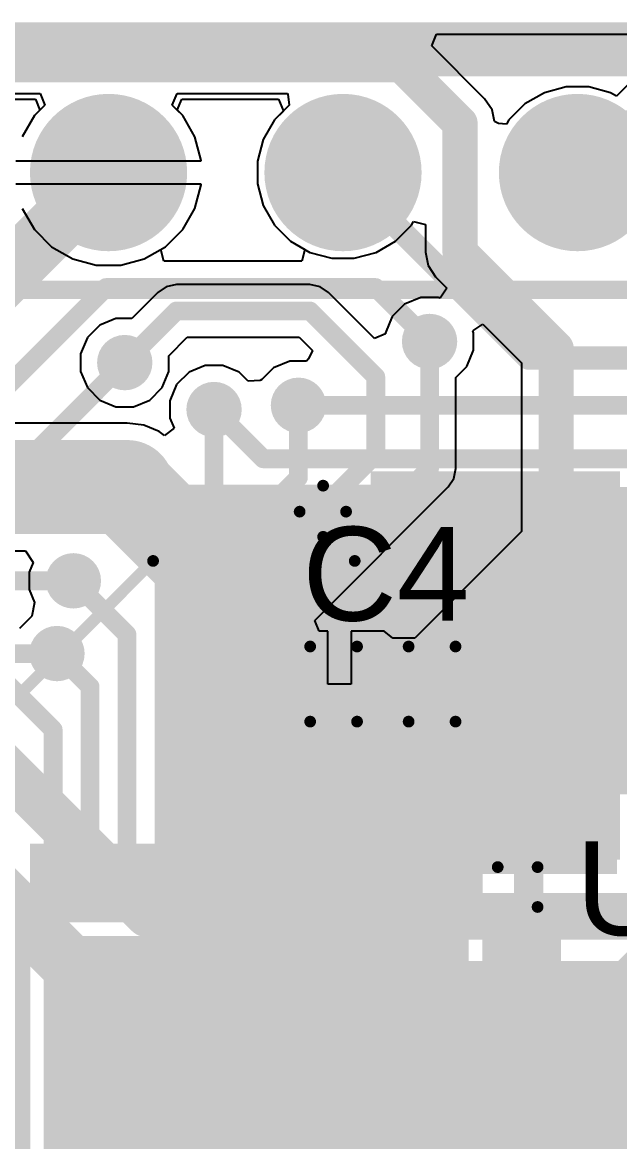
# Model space of a CAD drawing. Header units: millimetres. Extents: x -0.91 to 0.79, y -0.9 to 0.79.
# Drawn here: x -0.3237 to -0.0689, y 0.314 to 0.791 of the extents above; entities that cross this region are included whole.
import ezdxf

# ---------------------------------------------------------------- set-up
doc = ezdxf.new("R2010")
doc.units = ezdxf.units.MM
doc.header["$MEASUREMENT"] = 0
for name, color, linetype in [('BottomLayer', 5, 'Continuous'), ('BottomOverlay', 54, 'Continuous'), ('BottomPaste', 16, 'Continuous'), ('BottomSolder', 6, 'Continuous'), ('Mechanical2', 216, 'Continuous'), ('MultiLayer', 9, 'Continuous'), ('PadHoleLayer', 156, 'Continuous'), ('TopLayer', 1, 'Continuous'), ('TopOverlay', 2, 'Continuous'), ('TopPaste', 8, 'Continuous'), ('TopSolder', 216, 'Continuous'), ('ViaHoleLayer', 16, 'Continuous')]:
    doc.layers.add(name, color=color, linetype=linetype)
doc.styles.add('Arial', font='', dxfattribs={"height": 0.2})
doc.styles.get('Arial').set_extended_font_data('Arial')

# ---------------------------------------------------------------- blocks, each defined once
blk = doc.blocks.new('48_QFN__6_6___8')
at = {"layer": 'TopLayer'}
for points in [[(-0.09252, 0.10039), (-0.09252, 0.12598), (-0.08071, 0.12598), (-0.08071, 0.10039)], [(-0.07677, 0.10039), (-0.07677, 0.12598), (-0.06496, 0.12598), (-0.06496, 0.10039)], [(-0.06102, 0.10039), (-0.06102, 0.12598), (-0.04921, 0.12598), (-0.04921, 0.10039)], [(-0.04528, 0.10039), (-0.04528, 0.12598), (-0.03346, 0.12598), (-0.03346, 0.10039)], [(-0.02953, 0.10039), (-0.02953, 0.12598), (-0.01772, 0.12598), (-0.01772, 0.10039)], [(-0.01378, 0.10039), (-0.01378, 0.12598), (-0.00197, 0.12598), (-0.00197, 0.10039)], [(-0.12598, 0.09252), (-0.10039, 0.09252), (-0.10039, 0.08071), (-0.12598, 0.08071)], [(0.08661, -0.08661), (-0.08661, -0.08661), (-0.08661, 0.08661), (0.08661, 0.08661)], [(-0.12598, 0.07677), (-0.10039, 0.07677), (-0.10039, 0.06496), (-0.12598, 0.06496)], [(-0.12598, 0.06102), (-0.10039, 0.06102), (-0.10039, 0.04921), (-0.12598, 0.04921)], [(-0.12598, 0.04528), (-0.10039, 0.04528), (-0.10039, 0.03346), (-0.12598, 0.03346)], [(-0.12598, 0.02953), (-0.10039, 0.02953), (-0.10039, 0.01772), (-0.12598, 0.01772)], [(-0.12598, 0.01378), (-0.10039, 0.01378), (-0.10039, 0.00197), (-0.12598, 0.00197)], [(-0.12598, -0.00197), (-0.10039, -0.00197), (-0.10039, -0.01378), (-0.12598, -0.01378)], [(-0.12598, -0.01772), (-0.10039, -0.01772), (-0.10039, -0.02953), (-0.12598, -0.02953)], [(-0.12598, -0.03346), (-0.10039, -0.03346), (-0.10039, -0.04528), (-0.12598, -0.04528)], [(-0.12598, -0.04921), (-0.10039, -0.04921), (-0.10039, -0.06102), (-0.12598, -0.06102)], [(-0.12598, -0.06496), (-0.10039, -0.06496), (-0.10039, -0.07677), (-0.12598, -0.07677)], [(-0.12598, -0.08071), (-0.10039, -0.08071), (-0.10039, -0.09252), (-0.12598, -0.09252)]]:
    blk.add_hatch(color=1, dxfattribs=at).paths.add_polyline_path(points)
at = {"layer": 'TopPaste'}
for points in [[(-0.09252, 0.10039), (-0.09252, 0.12598), (-0.08071, 0.12598), (-0.08071, 0.10039)], [(-0.07677, 0.10039), (-0.07677, 0.12598), (-0.06496, 0.12598), (-0.06496, 0.10039)], [(-0.06102, 0.10039), (-0.06102, 0.12598), (-0.04921, 0.12598), (-0.04921, 0.10039)], [(-0.04528, 0.10039), (-0.04528, 0.12598), (-0.03346, 0.12598), (-0.03346, 0.10039)], [(-0.02953, 0.10039), (-0.02953, 0.12598), (-0.01772, 0.12598), (-0.01772, 0.10039)], [(-0.01378, 0.10039), (-0.01378, 0.12598), (-0.00197, 0.12598), (-0.00197, 0.10039)], [(-0.12598, 0.09252), (-0.10039, 0.09252), (-0.10039, 0.08071), (-0.12598, 0.08071)], [(0.08661, -0.08661), (-0.08661, -0.08661), (-0.08661, 0.08661), (0.08661, 0.08661)], [(-0.12598, 0.07677), (-0.10039, 0.07677), (-0.10039, 0.06496), (-0.12598, 0.06496)], [(-0.12598, 0.06102), (-0.10039, 0.06102), (-0.10039, 0.04921), (-0.12598, 0.04921)], [(-0.12598, 0.04528), (-0.10039, 0.04528), (-0.10039, 0.03346), (-0.12598, 0.03346)], [(-0.12598, 0.02953), (-0.10039, 0.02953), (-0.10039, 0.01772), (-0.12598, 0.01772)], [(-0.12598, 0.01378), (-0.10039, 0.01378), (-0.10039, 0.00197), (-0.12598, 0.00197)], [(-0.12598, -0.00197), (-0.10039, -0.00197), (-0.10039, -0.01378), (-0.12598, -0.01378)], [(-0.12598, -0.01772), (-0.10039, -0.01772), (-0.10039, -0.02953), (-0.12598, -0.02953)], [(-0.12598, -0.03346), (-0.10039, -0.03346), (-0.10039, -0.04528), (-0.12598, -0.04528)], [(-0.12598, -0.04921), (-0.10039, -0.04921), (-0.10039, -0.06102), (-0.12598, -0.06102)], [(-0.12598, -0.06496), (-0.10039, -0.06496), (-0.10039, -0.07677), (-0.12598, -0.07677)], [(-0.12598, -0.08071), (-0.10039, -0.08071), (-0.10039, -0.09252), (-0.12598, -0.09252)]]:
    blk.add_hatch(color=8, dxfattribs=at).paths.add_polyline_path(points)
at = {"layer": 'TopSolder'}
for points in [[(-0.09652, 0.09639), (-0.09652, 0.12998), (-0.07671, 0.12998), (-0.07671, 0.09639)], [(-0.08077, 0.09639), (-0.08077, 0.12998), (-0.06096, 0.12998), (-0.06096, 0.09639)], [(-0.06502, 0.09639), (-0.06502, 0.12998), (-0.04521, 0.12998), (-0.04521, 0.09639)], [(-0.04928, 0.09639), (-0.04928, 0.12998), (-0.02946, 0.12998), (-0.02946, 0.09639)], [(-0.03353, 0.09639), (-0.03353, 0.12998), (-0.01372, 0.12998), (-0.01372, 0.09639)], [(-0.01778, 0.09639), (-0.01778, 0.12998), (0.00203, 0.12998), (0.00203, 0.09639)], [(-0.12998, 0.09652), (-0.09639, 0.09652), (-0.09639, 0.07671), (-0.12998, 0.07671)], [(0.09061, -0.09061), (-0.09061, -0.09061), (-0.09061, 0.09061), (0.09061, 0.09061)], [(-0.12998, 0.08077), (-0.09639, 0.08077), (-0.09639, 0.06096), (-0.12998, 0.06096)], [(-0.12998, 0.06502), (-0.09639, 0.06502), (-0.09639, 0.04521), (-0.12998, 0.04521)], [(-0.12998, 0.04928), (-0.09639, 0.04928), (-0.09639, 0.02946), (-0.12998, 0.02946)], [(-0.12998, 0.03353), (-0.09639, 0.03353), (-0.09639, 0.01372), (-0.12998, 0.01372)], [(-0.12998, 0.01778), (-0.09639, 0.01778), (-0.09639, -0.00203), (-0.12998, -0.00203)], [(-0.12998, 0.00203), (-0.09639, 0.00203), (-0.09639, -0.01778), (-0.12998, -0.01778)], [(-0.12998, -0.01372), (-0.09639, -0.01372), (-0.09639, -0.03353), (-0.12998, -0.03353)], [(-0.12998, -0.02946), (-0.09639, -0.02946), (-0.09639, -0.04928), (-0.12998, -0.04928)], [(-0.12998, -0.04521), (-0.09639, -0.04521), (-0.09639, -0.06502), (-0.12998, -0.06502)], [(-0.12998, -0.06096), (-0.09639, -0.06096), (-0.09639, -0.08077), (-0.12998, -0.08077)], [(-0.12998, -0.07671), (-0.09639, -0.07671), (-0.09639, -0.09652), (-0.12998, -0.09652)], [(-0.07671, -0.09639), (-0.07671, -0.12998), (-0.09652, -0.12998), (-0.09652, -0.09639)], [(-0.06096, -0.09639), (-0.06096, -0.12998), (-0.08077, -0.12998), (-0.08077, -0.09639)], [(-0.04521, -0.09639), (-0.04521, -0.12998), (-0.06502, -0.12998), (-0.06502, -0.09639)], [(-0.02946, -0.09639), (-0.02946, -0.12998), (-0.04928, -0.12998), (-0.04928, -0.09639)], [(-0.01372, -0.09639), (-0.01372, -0.12998), (-0.03353, -0.12998), (-0.03353, -0.09639)], [(0.00203, -0.09639), (0.00203, -0.12998), (-0.01778, -0.12998), (-0.01778, -0.09639)]]:
    blk.add_hatch(color=216, dxfattribs=at).paths.add_polyline_path(points)
at = {"layer": 'TopOverlay'}
for points, const_width in [([(-0.12, 0.103), (-0.12, 0.12)], 0.005), ([(-0.103, 0.12), (-0.12, 0.12)], 0.005), ([(-0.139, 0.082), (-0.139, 0.092)], 0.00787), ([(-0.134, 0.087), (-0.139, 0.092)], 0.00787), ([(-0.139, 0.082), (-0.134, 0.087)], 0.00787)]:
    blk.add_lwpolyline(points, dxfattribs=dict(at, const_width=const_width))
for points, const_width in [([(-0.12125, 0.12, 1), (-0.11875, 0.12, 1)], 0.0025), ([(-0.12125, 0.12, 1), (-0.11875, 0.12, 1)], 0.0025), ([(-0.10425, 0.12, 1), (-0.10175, 0.12, 1)], 0.0025), ([(-0.12125, 0.103, 1), (-0.11875, 0.103, 1)], 0.0025), ([(-0.14097, 0.092, 1), (-0.13703, 0.092, 1)], 0.00394), ([(-0.14097, 0.092, 1), (-0.13703, 0.092, 1)], 0.00394), ([(-0.13597, 0.087, 1), (-0.13203, 0.087, 1)], 0.00394), ([(-0.13597, 0.087, 1), (-0.13203, 0.087, 1)], 0.00394), ([(-0.14097, 0.082, 1), (-0.13703, 0.082, 1)], 0.00394), ([(-0.14097, 0.082, 1), (-0.13703, 0.082, 1)], 0.00394)]:
    blk.add_lwpolyline(points, format="xyb", close=True, dxfattribs=dict(at, const_width=const_width))
blk = doc.blocks.new('HDR1X6__B_50')
at = {"layer": 'BottomLayer'}
h = blk.add_hatch(color=5, dxfattribs=at)
edge = h.paths.add_edge_path()
edge.add_arc((0.3, 0), 0.02953, 0, 360)
h = blk.add_hatch(color=5, dxfattribs=at)
edge = h.paths.add_edge_path()
edge.add_arc((0.4, 0), 0.02953, 0, 360)
h = blk.add_hatch(color=5, dxfattribs=at)
edge = h.paths.add_edge_path()
edge.add_arc((0.5, 0), 0.02953, 0, 360)
at = {"layer": 'BottomSolder'}
h = blk.add_hatch(color=6, dxfattribs=at)
edge = h.paths.add_edge_path()
edge.add_arc((0.3, 0), 0.03353, 0, 360)
h = blk.add_hatch(color=6, dxfattribs=at)
edge = h.paths.add_edge_path()
edge.add_arc((0.4, 0), 0.03353, 0, 360)
h = blk.add_hatch(color=6, dxfattribs=at)
edge = h.paths.add_edge_path()
edge.add_arc((0.5, 0), 0.03353, 0, 360)
at = {"layer": 'MultiLayer'}
h = blk.add_hatch(color=9, dxfattribs=at)
edge = h.paths.add_edge_path()
edge.add_arc((0.3, 0), 0.02953, 0, 360)
h = blk.add_hatch(color=9, dxfattribs=at)
edge = h.paths.add_edge_path()
edge.add_arc((0.4, 0), 0.02953, 0, 360)
h = blk.add_hatch(color=9, dxfattribs=at)
edge = h.paths.add_edge_path()
edge.add_arc((0.5, 0), 0.02953, 0, 360)
at = {"layer": 'PadHoleLayer'}
h = blk.add_hatch(color=156, dxfattribs=at)
edge = h.paths.add_edge_path()
edge.add_arc((0.3, 0), 0.01772, 0, 360)
h = blk.add_hatch(color=156, dxfattribs=at)
edge = h.paths.add_edge_path()
edge.add_arc((0.4, 0), 0.01772, 0, 360)
h = blk.add_hatch(color=156, dxfattribs=at)
edge = h.paths.add_edge_path()
edge.add_arc((0.5, 0), 0.01772, 0, 360)
at = {"layer": 'TopLayer'}
h = blk.add_hatch(color=1, dxfattribs=at)
edge = h.paths.add_edge_path()
edge.add_arc((0.3, 0), 0.02953, 0, 360)
h = blk.add_hatch(color=1, dxfattribs=at)
edge = h.paths.add_edge_path()
edge.add_arc((0.4, 0), 0.02953, 0, 360)
h = blk.add_hatch(color=1, dxfattribs=at)
edge = h.paths.add_edge_path()
edge.add_arc((0.5, 0), 0.02953, 0, 360)
at = {"layer": 'TopSolder'}
h = blk.add_hatch(color=216, dxfattribs=at)
edge = h.paths.add_edge_path()
edge.add_arc((0.3, 0), 0.03353, 0, 360)
h = blk.add_hatch(color=216, dxfattribs=at)
edge = h.paths.add_edge_path()
edge.add_arc((0.4, 0), 0.03353, 0, 360)
h = blk.add_hatch(color=216, dxfattribs=at)
edge = h.paths.add_edge_path()
edge.add_arc((0.5, 0), 0.03353, 0, 360)
at = {"layer": 'BottomOverlay', "const_width": 0.00787}
for points in [[(0.55, 0.05), (-0.05, 0.05)], [(0.55, -0.05), (-0.05, -0.05)]]:
    blk.add_lwpolyline(points, dxfattribs=at)
blk = doc.blocks.new('C___0402_81')
at = {"layer": 'TopLayer'}
for points in [[(-0.0275, -0.0125), (-0.0275, 0.0125), (-0.0095, 0.0125), (-0.0095, -0.0125)], [(0.0095, -0.0125), (0.0095, 0.0125), (0.0275, 0.0125), (0.0275, -0.0125)]]:
    blk.add_hatch(color=1, dxfattribs=at).paths.add_polyline_path(points)
at = {"layer": 'TopPaste'}
for points in [[(-0.0275, -0.0125), (-0.0275, 0.0125), (-0.0095, 0.0125), (-0.0095, -0.0125)], [(0.0095, -0.0125), (0.0095, 0.0125), (0.0275, 0.0125), (0.0275, -0.0125)]]:
    blk.add_hatch(color=8, dxfattribs=at).paths.add_polyline_path(points)
at = {"layer": 'TopSolder'}
for points in [[(-0.02986, -0.01486), (-0.02986, 0.01486), (-0.00714, 0.01486), (-0.00714, -0.01486)], [(0.00714, -0.01486), (0.00714, 0.01486), (0.02986, 0.01486), (0.02986, -0.01486)]]:
    blk.add_hatch(color=216, dxfattribs=at).paths.add_polyline_path(points)
at = {"layer": 'TopOverlay', "const_width": 0.005}
for points in [[(-0.031, 0.016), (-0.031, -0.016)], [(-0.011, 0.016), (-0.031, 0.016)], [(0.031, 0.016), (0.011, 0.016)], [(0.031, 0.016), (0.031, -0.016)], [(-0.011, -0.016), (-0.031, -0.016)], [(0.031, -0.016), (0.011, -0.016)]]:
    blk.add_lwpolyline(points, dxfattribs=at)
at = {"layer": 'TopOverlay', "const_width": 0.0025}
for points in [[(-0.03225, 0.016, 1), (-0.02975, 0.016, 1)], [(-0.03225, 0.016, 1), (-0.02975, 0.016, 1)], [(-0.01225, 0.016, 1), (-0.00975, 0.016, 1)], [(0.00975, 0.016, 1), (0.01225, 0.016, 1)], [(0.02975, 0.016, 1), (0.03225, 0.016, 1)], [(0.02975, 0.016, 1), (0.03225, 0.016, 1)], [(-0.03225, -0.016, 1), (-0.02975, -0.016, 1)], [(-0.03225, -0.016, 1), (-0.02975, -0.016, 1)], [(-0.01225, -0.016, 1), (-0.00975, -0.016, 1)], [(0.00975, -0.016, 1), (0.01225, -0.016, 1)], [(0.02975, -0.016, 1), (0.03225, -0.016, 1)], [(0.02975, -0.016, 1), (0.03225, -0.016, 1)]]:
    blk.add_lwpolyline(points, format="xyb", close=True, dxfattribs=at)
blk = doc.blocks.new('UCD_220_F_10__D___B_84')
at = {"layer": 'BottomLayer'}
blk.add_hatch(color=5, dxfattribs=at).paths.add_polyline_path([(-0.23622, 0.04921), (-0.07874, 0.04921), (-0.07874, -0.04921), (-0.23622, -0.04921)])
at = {"layer": 'BottomPaste'}
blk.add_hatch(color=16, dxfattribs=at).paths.add_polyline_path([(-0.23622, 0.04921), (-0.07874, 0.04921), (-0.07874, -0.04921), (-0.23622, -0.04921)])
at = {"layer": 'BottomSolder'}
blk.add_hatch(color=6, dxfattribs=at).paths.add_polyline_path([(-0.24022, 0.05321), (-0.07474, 0.05321), (-0.07474, -0.05321), (-0.24022, -0.05321)])
at = {"layer": 'BottomOverlay', "const_width": 0.005}
for points in [[(-0.223, -0.08349), (-0.223, -0.06369)], [(-0.202, -0.146), (-0.202, -0.06)], [(-0.21228, -0.07348), (-0.23408, -0.07348)], [(-0.143, -0.205), (-0.202, -0.146)]]:
    blk.add_lwpolyline(points, dxfattribs=at)
at = {"layer": 'BottomOverlay', "const_width": 0.0025}
for points in [[(-0.22425, -0.06369, 1), (-0.22175, -0.06369, 1)], [(-0.20325, -0.06, 1), (-0.20075, -0.06, 1)], [(-0.23533, -0.07348, 1), (-0.23283, -0.07348, 1)], [(-0.21353, -0.07348, 1), (-0.21103, -0.07348, 1)], [(-0.22425, -0.08349, 1), (-0.22175, -0.08349, 1)], [(-0.20325, -0.146, 1), (-0.20075, -0.146, 1)], [(-0.20325, -0.146, 1), (-0.20075, -0.146, 1)]]:
    blk.add_lwpolyline(points, format="xyb", close=True, dxfattribs=at)

msp = doc.modelspace()

# ---------------------------------------------------------------- hatches: boundary and pattern name
at = {"layer": 'BottomLayer'}
h = msp.add_hatch(color=5, dxfattribs=at)
edge = h.paths.add_edge_path()
edge.add_arc((-0.15, 0.655), 0.01181, 0, 360)
h = msp.add_hatch(color=5, dxfattribs=at)
edge = h.paths.add_edge_path()
edge.add_arc((-0.28, 0.646), 0.01181, 0, 360)
h = msp.add_hatch(color=5, dxfattribs=at)
edge = h.paths.add_edge_path()
edge.add_arc((-0.20592, 0.62781), 0.01181, 0, 360)
h = msp.add_hatch(color=5, dxfattribs=at)
edge = h.paths.add_edge_path()
edge.add_arc((-0.24192, 0.626), 0.01181, 0, 360)
h = msp.add_hatch(color=5, dxfattribs=at)
edge = h.paths.add_edge_path()
edge.add_arc((-0.27892, 0.593), 0.01181, 0, 360)
for points in [[(-0.26, 0.428), (-0.07, 0.428), (-0.07, 0.594), (-0.26, 0.594)], [(-0.076, 0.462), (0.027, 0.462), (0.027, 0.593), (-0.076, 0.593)], [(-0.312, 0.11), (-0.035, 0.11), (-0.035, 0.391), (-0.312, 0.391)]]:
    msp.add_hatch(color=5, dxfattribs=at).paths.add_polyline_path(points)
h = msp.add_hatch(color=5, dxfattribs=at)
edge = h.paths.add_edge_path()
edge.add_arc((-0.30192, 0.553), 0.01181, 0, 360)
h = msp.add_hatch(color=5, dxfattribs=at)
edge = h.paths.add_edge_path()
edge.add_arc((-0.30892, 0.522), 0.01181, 0, 360)
h = msp.add_hatch(color=5, dxfattribs=at)
edge = h.paths.add_edge_path()
edge.add_arc((-0.28992, 0.377), 0.01181, 0, 360)
h = msp.add_hatch(color=5, dxfattribs=at)
edge = h.paths.add_edge_path()
edge.add_arc((-0.24692, 0.377), 0.01181, 0, 360)
h = msp.add_hatch(color=5, dxfattribs=at)
edge = h.paths.add_edge_path()
edge.add_arc((-0.20392, 0.377), 0.01181, 0, 360)
h = msp.add_hatch(color=5, dxfattribs=at)
edge = h.paths.add_edge_path()
edge.add_arc((-0.16092, 0.377), 0.01181, 0, 360)
h = msp.add_hatch(color=5, dxfattribs=at)
edge = h.paths.add_edge_path()
edge.add_arc((-0.28992, 0.33167), 0.01181, 0, 360)
h = msp.add_hatch(color=5, dxfattribs=at)
edge = h.paths.add_edge_path()
edge.add_arc((-0.24692, 0.33167), 0.01181, 0, 360)
h = msp.add_hatch(color=5, dxfattribs=at)
edge = h.paths.add_edge_path()
edge.add_arc((-0.20392, 0.33167), 0.01181, 0, 360)
h = msp.add_hatch(color=5, dxfattribs=at)
edge = h.paths.add_edge_path()
edge.add_arc((-0.16092, 0.33167), 0.01181, 0, 360)
at = {"layer": 'TopLayer'}
h = msp.add_hatch(color=1, dxfattribs=at)
edge = h.paths.add_edge_path()
edge.add_arc((-0.15, 0.655), 0.01181, 0, 360)
h = msp.add_hatch(color=1, dxfattribs=at)
edge = h.paths.add_edge_path()
edge.add_arc((-0.28, 0.646), 0.01181, 0, 360)
h = msp.add_hatch(color=1, dxfattribs=at)
edge = h.paths.add_edge_path()
edge.add_arc((-0.20592, 0.62781), 0.01181, 0, 360)
h = msp.add_hatch(color=1, dxfattribs=at)
edge = h.paths.add_edge_path()
edge.add_arc((-0.24192, 0.626), 0.01181, 0, 360)
h = msp.add_hatch(color=1, dxfattribs=at)
edge = h.paths.add_edge_path()
edge.add_arc((-0.27892, 0.593), 0.01181, 0, 360)
h = msp.add_hatch(color=1, dxfattribs=at)
edge = h.paths.add_edge_path()
edge.add_arc((-0.30192, 0.553), 0.01181, 0, 360)
h = msp.add_hatch(color=1, dxfattribs=at)
edge = h.paths.add_edge_path()
edge.add_arc((-0.30892, 0.522), 0.01181, 0, 360)
msp.add_hatch(color=1, dxfattribs=at).paths.add_polyline_path([(-0.124, 0.395), (-0.096, 0.395), (-0.096, 0.415), (-0.124, 0.415)])
h = msp.add_hatch(color=1, dxfattribs=at)
edge = h.paths.add_edge_path()
edge.add_arc((-0.28992, 0.377), 0.01181, 0, 360)
h = msp.add_hatch(color=1, dxfattribs=at)
edge = h.paths.add_edge_path()
edge.add_arc((-0.24692, 0.377), 0.01181, 0, 360)
h = msp.add_hatch(color=1, dxfattribs=at)
edge = h.paths.add_edge_path()
edge.add_arc((-0.20392, 0.377), 0.01181, 0, 360)
h = msp.add_hatch(color=1, dxfattribs=at)
edge = h.paths.add_edge_path()
edge.add_arc((-0.16092, 0.377), 0.01181, 0, 360)
h = msp.add_hatch(color=1, dxfattribs=at)
edge = h.paths.add_edge_path()
edge.add_arc((-0.28992, 0.33167), 0.01181, 0, 360)
h = msp.add_hatch(color=1, dxfattribs=at)
edge = h.paths.add_edge_path()
edge.add_arc((-0.24692, 0.33167), 0.01181, 0, 360)
h = msp.add_hatch(color=1, dxfattribs=at)
edge = h.paths.add_edge_path()
edge.add_arc((-0.20392, 0.33167), 0.01181, 0, 360)
h = msp.add_hatch(color=1, dxfattribs=at)
edge = h.paths.add_edge_path()
edge.add_arc((-0.16092, 0.33167), 0.01181, 0, 360)
at = {"layer": 'ViaHoleLayer'}
h = msp.add_hatch(color=16, dxfattribs=at)
edge = h.paths.add_edge_path()
edge.add_arc((-0.15, 0.655), 0.00591, 0, 360)
h = msp.add_hatch(color=16, dxfattribs=at)
edge = h.paths.add_edge_path()
edge.add_arc((-0.28, 0.646), 0.00591, 0, 360)
h = msp.add_hatch(color=16, dxfattribs=at)
edge = h.paths.add_edge_path()
edge.add_arc((-0.24192, 0.626), 0.00591, 0, 360)
h = msp.add_hatch(color=16, dxfattribs=at)
edge = h.paths.add_edge_path()
edge.add_arc((-0.20592, 0.62781), 0.00591, 0, 360)
h = msp.add_hatch(color=16, dxfattribs=at)
edge = h.paths.add_edge_path()
edge.add_arc((-0.27892, 0.593), 0.00591, 0, 360)
h = msp.add_hatch(color=16, dxfattribs=at)
edge = h.paths.add_edge_path()
edge.add_arc((-0.30192, 0.553), 0.00591, 0, 360)
h = msp.add_hatch(color=16, dxfattribs=at)
edge = h.paths.add_edge_path()
edge.add_arc((-0.30892, 0.522), 0.00591, 0, 360)
h = msp.add_hatch(color=16, dxfattribs=at)
edge = h.paths.add_edge_path()
edge.add_arc((-0.28992, 0.377), 0.00591, 0, 360)
h = msp.add_hatch(color=16, dxfattribs=at)
edge = h.paths.add_edge_path()
edge.add_arc((-0.24692, 0.377), 0.00591, 0, 360)
h = msp.add_hatch(color=16, dxfattribs=at)
edge = h.paths.add_edge_path()
edge.add_arc((-0.20392, 0.377), 0.00591, 0, 360)
h = msp.add_hatch(color=16, dxfattribs=at)
edge = h.paths.add_edge_path()
edge.add_arc((-0.16092, 0.377), 0.00591, 0, 360)
h = msp.add_hatch(color=16, dxfattribs=at)
edge = h.paths.add_edge_path()
edge.add_arc((-0.28992, 0.33167), 0.00591, 0, 360)
h = msp.add_hatch(color=16, dxfattribs=at)
edge = h.paths.add_edge_path()
edge.add_arc((-0.24692, 0.33167), 0.00591, 0, 360)
h = msp.add_hatch(color=16, dxfattribs=at)
edge = h.paths.add_edge_path()
edge.add_arc((-0.20392, 0.33167), 0.00591, 0, 360)
h = msp.add_hatch(color=16, dxfattribs=at)
edge = h.paths.add_edge_path()
edge.add_arc((-0.16092, 0.33167), 0.00591, 0, 360)

# ---------------------------------------------------------------- linework, layer by layer
at = {"layer": 'BottomLayer'}
for p, q in [((-0.45151, 0.76075), (-0.31615, 0.76075)), ((-0.31615, 0.76075), (-0.31408, 0.75575)), ((-0.25977, 0.75575), (-0.2577, 0.76075)), ((-0.2577, 0.76075), (-0.21056, 0.76075)), ((-0.21056, 0.76075), (-0.21047, 0.76043)), ((-0.21047, 0.76043), (-0.20983, 0.75575)), ((-0.31408, 0.75575), (-0.31855, 0.75127)), ((-0.25529, 0.75127), (-0.25977, 0.75575)), ((-0.20983, 0.75575), (-0.21615, 0.74943)), ((-0.31855, 0.75127), (-0.32376, 0.74226)), ((-0.25009, 0.74226), (-0.25529, 0.75127)), ((-0.21615, 0.74943), (-0.22096, 0.7411)), ((-0.24739, 0.7322), (-0.25009, 0.74226)), ((-0.22096, 0.7411), (-0.22345, 0.73181)), ((-0.32645, 0.732), (-0.28692, 0.732)), ((-0.28692, 0.732), (-0.24739, 0.732)), ((-0.24739, 0.732), (-0.24739, 0.7322)), ((-0.22345, 0.73181), (-0.22345, 0.72219)), ((-0.28692, 0.722), (-0.32645, 0.722)), ((-0.24739, 0.722), (-0.28692, 0.722)), ((-0.25009, 0.71174), (-0.24739, 0.7218)), ((-0.24739, 0.7218), (-0.24739, 0.722)), ((-0.22345, 0.72219), (-0.22096, 0.7129)), ((-0.25529, 0.70273), (-0.25009, 0.71174)), ((-0.22096, 0.7129), (-0.21615, 0.70457)), ((-0.26265, 0.69537), (-0.25529, 0.70273)), ((-0.21615, 0.70457), (-0.20935, 0.69777)), ((-0.20935, 0.69777), (-0.20319, 0.69422)), ((-0.26465, 0.69422), (-0.26265, 0.69537)), ((-0.26331, 0.68922), (-0.26465, 0.69422)), ((-0.20319, 0.69422), (-0.20453, 0.68922)), ((-0.20453, 0.68922), (-0.26331, 0.68922))]:
    msp.add_line(p, q, dxfattribs=at)
for points, const_width in [([(-0.457, 0.774), (0.24408, 0.774)], 0.012), ([(-0.44992, 0.564), (-0.28692, 0.727)], 0.025), ([(-0.18692, 0.727), (-0.10792, 0.648)], 0.01), ([(-0.408, 0.558), (-0.288, 0.678)], 0.008), ([(-0.288, 0.678), (-0.173, 0.678)], 0.008), ([(-0.173, 0.678), (-0.15, 0.655)], 0.008), ([(-0.393, 0.533), (-0.28, 0.646)], 0.008), ([(-0.10792, 0.648), (0.10827, 0.648)], 0.01), ([(-0.24192, 0.626), (-0.22092, 0.605)], 0.008), ([(-0.20592, 0.62781), (0.04419, 0.62781)], 0.008), ([(-0.27892, 0.592), (-0.25292, 0.566)], 0.04), ([(-0.22092, 0.605), (0.04308, 0.605)], 0.008), ([(-0.25292, 0.566), (-0.15092, 0.566)], 0.04), ([(-0.15092, 0.566), (-0.12192, 0.537)], 0.04), ([(-0.339, 0.553), (-0.30192, 0.553)], 0.008), ([(-0.12192, 0.51696), (-0.12192, 0.537)], 0.04), ([(-0.12192, 0.50696), (-0.12192, 0.51696)], 0.04), ([(-0.339, 0.522), (-0.30892, 0.522)], 0.008), ([(-0.34, 0.482), (-0.28, 0.422)], 0.02), ([(-0.3375, 0.4235), (-0.291, 0.377)], 0.025), ([(-0.28, 0.42096), (-0.28, 0.422)], 0.02), ([(-0.28, 0.42096), (-0.27004, 0.411)], 0.02), ([(-0.27004, 0.411), (-0.269, 0.411)], 0.02), ([(-0.269, 0.411), (-0.268, 0.41)], 0.02), ([(-0.268, 0.41), (-0.03321, 0.41)], 0.02), ([(-0.291, 0.377), (-0.28992, 0.377)], 0.025)]:
    msp.add_lwpolyline(points, dxfattribs=dict(at, const_width=const_width))
for points, const_width in [([(-0.29317, 0.727, 1), (-0.28067, 0.727, 1)], 0.0125), ([(-0.18942, 0.727, 1), (-0.18442, 0.727, 1)], 0.005), ([(-0.29, 0.678, 1), (-0.286, 0.678, 1)], 0.004), ([(-0.29, 0.678, 1), (-0.286, 0.678, 1)], 0.004), ([(-0.175, 0.678, 1), (-0.171, 0.678, 1)], 0.004), ([(-0.175, 0.678, 1), (-0.171, 0.678, 1)], 0.004), ([(-0.152, 0.655, 1), (-0.148, 0.655, 1)], 0.004), ([(-0.282, 0.646, 1), (-0.278, 0.646, 1)], 0.004), ([(-0.11042, 0.648, 1), (-0.10542, 0.648, 1)], 0.005), ([(-0.11042, 0.648, 1), (-0.10542, 0.648, 1)], 0.005), ([(-0.24392, 0.626, 1), (-0.23992, 0.626, 1)], 0.004), ([(-0.20792, 0.62781, 1), (-0.20392, 0.62781, 1)], 0.004), ([(-0.28892, 0.592, 1), (-0.26892, 0.592, 1)], 0.02), ([(-0.22292, 0.605, 1), (-0.21892, 0.605, 1)], 0.004), ([(-0.22292, 0.605, 1), (-0.21892, 0.605, 1)], 0.004), ([(-0.26292, 0.566, 1), (-0.24292, 0.566, 1)], 0.02), ([(-0.26292, 0.566, 1), (-0.24292, 0.566, 1)], 0.02), ([(-0.16092, 0.566, 1), (-0.14092, 0.566, 1)], 0.02), ([(-0.16092, 0.566, 1), (-0.14092, 0.566, 1)], 0.02), ([(-0.30392, 0.553, 1), (-0.29992, 0.553, 1)], 0.004), ([(-0.13192, 0.537, 1), (-0.11192, 0.537, 1)], 0.02), ([(-0.13192, 0.537, 1), (-0.11192, 0.537, 1)], 0.02), ([(-0.13192, 0.51696, 1), (-0.11192, 0.51696, 1)], 0.02), ([(-0.13192, 0.51696, 1), (-0.11192, 0.51696, 1)], 0.02), ([(-0.31092, 0.522, 1), (-0.30692, 0.522, 1)], 0.004), ([(-0.13192, 0.50696, 1), (-0.11192, 0.50696, 1)], 0.02), ([(-0.285, 0.422, 1), (-0.275, 0.422, 1)], 0.01), ([(-0.285, 0.422, 1), (-0.275, 0.422, 1)], 0.01), ([(-0.285, 0.42096, 1), (-0.275, 0.42096, 1)], 0.01), ([(-0.285, 0.42096, 1), (-0.275, 0.42096, 1)], 0.01), ([(-0.27504, 0.411, 1), (-0.26504, 0.411, 1)], 0.01), ([(-0.27504, 0.411, 1), (-0.26504, 0.411, 1)], 0.01), ([(-0.274, 0.411, 1), (-0.264, 0.411, 1)], 0.01), ([(-0.274, 0.411, 1), (-0.264, 0.411, 1)], 0.01), ([(-0.273, 0.41, 1), (-0.263, 0.41, 1)], 0.01), ([(-0.273, 0.41, 1), (-0.263, 0.41, 1)], 0.01), ([(-0.29725, 0.377, 1), (-0.28475, 0.377, 1)], 0.0125), ([(-0.29725, 0.377, 1), (-0.28475, 0.377, 1)], 0.0125), ([(-0.29617, 0.377, 1), (-0.28367, 0.377, 1)], 0.0125)]:
    msp.add_lwpolyline(points, format="xyb", close=True, dxfattribs=dict(at, const_width=const_width))
at = {"layer": 'Mechanical2', "const_width": 0.01}
msp.add_lwpolyline([(-0.7874, 0.786), (0.7874, 0.786)], dxfattribs=at)
at = {"layer": 'TopLayer'}
for p, q in [((-0.14909, 0.781), (-0.14702, 0.786)), ((-0.14702, 0.786), (0.67636, 0.786)), ((-0.12655, 0.75845), (-0.14909, 0.781)), ((-0.05385, 0.77593), (-0.07024, 0.75955)), ((-0.09173, 0.76353), (-0.10102, 0.76104)), ((-0.08211, 0.76353), (-0.09173, 0.76353)), ((-0.07282, 0.76104), (-0.08211, 0.76353)), ((-0.12334, 0.75366), (-0.12655, 0.75845)), ((-0.10102, 0.76104), (-0.10935, 0.75623)), ((-0.07024, 0.75955), (-0.07282, 0.76104)), ((-0.33688, 0.75822), (-0.31814, 0.75822)), ((-0.31814, 0.75822), (-0.31623, 0.7536)), ((-0.25762, 0.7536), (-0.2557, 0.75822)), ((-0.2557, 0.75822), (-0.21443, 0.75822)), ((-0.21443, 0.75822), (-0.21236, 0.75322)), ((-0.12235, 0.74869), (-0.12334, 0.75366)), ((-0.10935, 0.75623), (-0.11615, 0.74943)), ((-0.31855, 0.75127), (-0.32376, 0.74226)), ((-0.31623, 0.7536), (-0.31855, 0.75127)), ((-0.25529, 0.75127), (-0.25762, 0.7536)), ((-0.25009, 0.74226), (-0.25529, 0.75127)), ((-0.21615, 0.74943), (-0.22096, 0.7411)), ((-0.21236, 0.75322), (-0.21615, 0.74943)), ((-0.11615, 0.74943), (-0.11722, 0.74758)), ((-0.12055, 0.74786), (-0.12235, 0.74869)), ((-0.11722, 0.74758), (-0.12055, 0.74786)), ((-0.24739, 0.7322), (-0.25009, 0.74226)), ((-0.22096, 0.7411), (-0.22345, 0.73181)), ((-0.32645, 0.732), (-0.28692, 0.732)), ((-0.28692, 0.732), (-0.24739, 0.732)), ((-0.24739, 0.732), (-0.24739, 0.7322)), ((-0.22345, 0.73181), (-0.22345, 0.72219)), ((-0.28692, 0.722), (-0.32645, 0.722)), ((-0.24739, 0.722), (-0.28692, 0.722)), ((-0.25009, 0.71174), (-0.24739, 0.7218)), ((-0.24739, 0.7218), (-0.24739, 0.722)), ((-0.22345, 0.72219), (-0.22096, 0.7129)), ((-0.32376, 0.71174), (-0.31855, 0.70273)), ((-0.25529, 0.70273), (-0.25009, 0.71174)), ((-0.22096, 0.7129), (-0.21615, 0.70457)), ((-0.15769, 0.70457), (-0.15678, 0.70614)), ((-0.15678, 0.70614), (-0.15178, 0.7048)), ((-0.31855, 0.70273), (-0.31119, 0.69537)), ((-0.26265, 0.69537), (-0.25529, 0.70273)), ((-0.21615, 0.70457), (-0.20935, 0.69777)), ((-0.16449, 0.69777), (-0.15769, 0.70457)), ((-0.15178, 0.7048), (-0.15178, 0.693)), ((-0.20935, 0.69777), (-0.20102, 0.69296)), ((-0.17282, 0.69296), (-0.16449, 0.69777)), ((-0.31119, 0.69537), (-0.30218, 0.69017)), ((-0.27166, 0.69017), (-0.26265, 0.69537)), ((-0.20102, 0.69296), (-0.19173, 0.69047)), ((-0.18211, 0.69047), (-0.17282, 0.69296)), ((-0.15178, 0.693), (-0.15066, 0.68734)), ((-0.30218, 0.69017), (-0.29213, 0.68747)), ((-0.29213, 0.68747), (-0.28172, 0.68747)), ((-0.28172, 0.68747), (-0.27166, 0.69017)), ((-0.19173, 0.69047), (-0.18211, 0.69047)), ((-0.15066, 0.68734), (-0.14745, 0.68255)), ((-0.14745, 0.68255), (-0.14263, 0.67772)), ((-0.26229, 0.67836), (-0.26593, 0.67593)), ((-0.258, 0.67922), (-0.26229, 0.67836)), ((-0.201, 0.67922), (-0.258, 0.67922)), ((-0.258, 0.67922), (-0.258, 0.67922)), ((-0.19671, 0.67836), (-0.201, 0.67922)), ((-0.201, 0.67922), (-0.201, 0.67922)), ((-0.19307, 0.67593), (-0.19671, 0.67836)), ((-0.14263, 0.67772), (-0.14546, 0.67348)), ((-0.26593, 0.67593), (-0.27705, 0.66481)), ((-0.17343, 0.65629), (-0.19307, 0.67593)), ((-0.15374, 0.67381), (-0.16066, 0.67095)), ((-0.14626, 0.67381), (-0.15374, 0.67381)), ((-0.14546, 0.67348), (-0.14626, 0.67381)), ((-0.16066, 0.67095), (-0.16595, 0.66566)), ((-0.28374, 0.66481), (-0.29066, 0.66195)), ((-0.27705, 0.66481), (-0.28374, 0.66481)), ((-0.16595, 0.66566), (-0.16881, 0.65874)), ((-0.29066, 0.66195), (-0.29595, 0.65666)), ((-0.16881, 0.65874), (-0.16881, 0.65821)), ((-0.13152, 0.65954), (-0.12728, 0.66237)), ((-0.13119, 0.65874), (-0.13152, 0.65954)), ((-0.13119, 0.65126), (-0.13119, 0.65874)), ((-0.12728, 0.66237), (-0.11078, 0.64588)), ((-0.29595, 0.65666), (-0.29881, 0.64974)), ((-0.26119, 0.64895), (-0.25335, 0.65678)), ((-0.25335, 0.65678), (-0.20565, 0.65678)), ((-0.20565, 0.65678), (-0.19999, 0.65113)), ((-0.16881, 0.65821), (-0.17343, 0.65629)), ((-0.29881, 0.64974), (-0.29881, 0.64226)), ((-0.26119, 0.64226), (-0.26119, 0.64895)), ((-0.19999, 0.65113), (-0.20169, 0.64762)), ((-0.13405, 0.64434), (-0.13119, 0.65126)), ((-0.24566, 0.64481), (-0.25258, 0.64195)), ((-0.23818, 0.64481), (-0.24566, 0.64481)), ((-0.23127, 0.64195), (-0.23818, 0.64481)), ((-0.20966, 0.64662), (-0.21658, 0.64376)), ((-0.20255, 0.64662), (-0.20966, 0.64662)), ((-0.20169, 0.64762), (-0.20255, 0.64662)), ((-0.13878, 0.63961), (-0.13405, 0.64434)), ((-0.11078, 0.64588), (-0.11078, 0.57405)), ((-0.29881, 0.64226), (-0.29595, 0.63534)), ((-0.26405, 0.63534), (-0.26119, 0.64226)), ((-0.25258, 0.64195), (-0.25787, 0.63666)), ((-0.22743, 0.63811), (-0.23127, 0.64195)), ((-0.21658, 0.64376), (-0.22156, 0.63877)), ((-0.13878, 0.60092), (-0.13878, 0.63961)), ((-0.29595, 0.63534), (-0.29066, 0.63005)), ((-0.26934, 0.63005), (-0.26405, 0.63534)), ((-0.25787, 0.63666), (-0.26073, 0.62974)), ((-0.22225, 0.63844), (-0.22743, 0.63811)), ((-0.22156, 0.63877), (-0.22225, 0.63844)), ((-0.29066, 0.63005), (-0.28374, 0.62719)), ((-0.27626, 0.62719), (-0.26934, 0.63005)), ((-0.26073, 0.62974), (-0.26073, 0.62226)), ((-0.28374, 0.62719), (-0.27626, 0.62719)), ((-0.27892, 0.62023), (-0.50741, 0.62023)), ((-0.27187, 0.61931), (-0.27892, 0.62023)), ((-0.26073, 0.62226), (-0.25898, 0.61804)), ((-0.2653, 0.61658), (-0.27187, 0.61931)), ((-0.26309, 0.61489), (-0.2653, 0.61658)), ((-0.25898, 0.61804), (-0.26309, 0.61489)), ((-0.14207, 0.59299), (-0.13964, 0.59663)), ((-0.13964, 0.59663), (-0.13878, 0.60092)), ((-0.19894, 0.53612), (-0.14207, 0.59299)), ((-0.14207, 0.59299), (-0.14207, 0.59299)), ((-0.11078, 0.57405), (-0.15633, 0.5285)), ((-0.44556, 0.56577), (-0.32229, 0.56577)), ((-0.32229, 0.56577), (-0.31906, 0.56077)), ((-0.31906, 0.56077), (-0.32073, 0.55674)), ((-0.32073, 0.55674), (-0.32073, 0.54926)), ((-0.32073, 0.54926), (-0.31848, 0.54381)), ((-0.31848, 0.54381), (-0.31958, 0.53795)), ((-0.31958, 0.53795), (-0.32487, 0.53266)), ((-0.19703, 0.5315), (-0.19894, 0.53612)), ((-0.19342, 0.5315), (-0.19703, 0.5315)), ((-0.19342, 0.509), (-0.19342, 0.5315)), ((-0.16942, 0.5315), (-0.18342, 0.5315)), ((-0.18342, 0.5315), (-0.18342, 0.509)), ((-0.16566, 0.5285), (-0.16942, 0.5315)), ((-0.16942, 0.5315), (-0.16942, 0.5315)), ((-0.16942, 0.5315), (-0.16942, 0.5315)), ((-0.15633, 0.5285), (-0.16566, 0.5285)), ((-0.18342, 0.509), (-0.19342, 0.509))]:
    msp.add_line(p, q, dxfattribs=at)
for points, const_width in [([(-0.343, 0.773), (-0.162, 0.773)], 0.015), ([(-0.162, 0.773), (-0.137, 0.748)], 0.015), ([(-0.08692, 0.727), (-0.04592, 0.768)], 0.008), ([(-0.137, 0.693), (-0.137, 0.748)], 0.015), ([(-0.137, 0.693), (-0.096, 0.652)], 0.015), ([(-0.28, 0.646), (-0.258, 0.668)], 0.008), ([(-0.258, 0.668), (-0.201, 0.668)], 0.008), ([(-0.201, 0.668), (-0.17292, 0.63992)], 0.008), ([(-0.15, 0.60092), (-0.15, 0.655)], 0.008), ([(-0.096, 0.56792), (-0.096, 0.652)], 0.015), ([(-0.1354, 0.44608), (0.06408, 0.64556)], 0.008), ([(-0.11, 0.45027), (0.08773, 0.648)], 0.008), ([(-0.17292, 0.607), (-0.17292, 0.63992)], 0.008), ([(-0.24192, 0.584), (-0.24192, 0.626)], 0.008), ([(-0.20592, 0.597), (-0.20592, 0.62781)], 0.008), ([(-0.15231, 0.45039), (0.01308, 0.61577)], 0.008), ([(-0.532, 0.593), (-0.27892, 0.593)], 0.04), ([(-0.2318, 0.54813), (-0.17292, 0.607)], 0.008), ([(-0.1688, 0.4551), (-0.01892, 0.60499)], 0.008), ([(-0.21605, 0.53487), (-0.15, 0.60092)], 0.008), ([(-0.24754, 0.55538), (-0.20592, 0.597)], 0.008), ([(-0.26329, 0.56263), (-0.24192, 0.584)], 0.008), ([(-0.15142, 0.5125), (-0.096, 0.56792)], 0.015), ([(-0.26329, 0.42419), (-0.26329, 0.56263)], 0.008), ([(-0.24754, 0.42419), (-0.24754, 0.55538)], 0.008), ([(-0.30192, 0.553), (-0.27904, 0.53012)], 0.008), ([(-0.2318, 0.42419), (-0.2318, 0.54813)], 0.008), ([(-0.21605, 0.42419), (-0.21605, 0.53487)], 0.008), ([(-0.27904, 0.42419), (-0.27904, 0.53012)], 0.008), ([(-0.30892, 0.522), (-0.29479, 0.50787)], 0.008), ([(-0.18895, 0.51497), (-0.18874, 0.51519)], 0.008), ([(-0.18895, 0.48919), (-0.18895, 0.51497)], 0.008), ([(-0.15142, 0.509), (-0.15142, 0.5125)], 0.012), ([(-0.3315, 0.5105), (-0.31054, 0.48954)], 0.008), ([(-0.29479, 0.42419), (-0.29479, 0.50787)], 0.008), ([(-0.15142, 0.5055), (-0.15142, 0.509)], 0.008), ([(-0.18455, 0.47237), (-0.15142, 0.5055)], 0.008), ([(-0.31054, 0.42419), (-0.31054, 0.48954)], 0.008), ([(-0.2003, 0.47784), (-0.18895, 0.48919)], 0.008), ([(-0.2003, 0.42419), (-0.2003, 0.47784)], 0.008), ([(-0.18455, 0.42419), (-0.18455, 0.47237)], 0.008), ([(-0.1688, 0.43298), (-0.1688, 0.4551)], 0.008), ([(-0.15231, 0.42494), (-0.15231, 0.45039)], 0.008), ([(-0.11, 0.405), (-0.11, 0.45027)], 0.008), ([(-0.1354, 0.42609), (-0.1354, 0.44608)], 0.008), ([(-0.13731, 0.42419), (-0.1354, 0.42609)], 0.008), ([(-0.2003, 0.34748), (-0.2003, 0.42419)], 0.008), ([(-0.15305, 0.42419), (-0.15231, 0.42494)], 0.008), ([(-0.07306, 0.38187), (-0.03692, 0.418)], 0.008), ([(-0.10194, 0.39952), (-0.10194, 0.40641)], 0.008), ([(-0.11073, 0.39761), (-0.10384, 0.39761)], 0.008), ([(-0.10384, 0.39761), (-0.10194, 0.39952)], 0.008), ([(-0.11073, 0.38187), (-0.07306, 0.38187)], 0.008), ([(-0.11073, 0.36612), (-0.0648, 0.36612)], 0.008), ([(-0.11073, 0.35037), (-0.05755, 0.35037)], 0.008), ([(-0.22392, 0.32386), (-0.2003, 0.34748)], 0.008), ([(-0.2003, 0.33462), (-0.2003, 0.34748)], 0.008), ([(-0.11073, 0.33462), (-0.0493, 0.33462)], 0.008), ([(-0.11073, 0.31887), (-0.03805, 0.31887)], 0.008)]:
    msp.add_lwpolyline(points, dxfattribs=dict(at, const_width=const_width))
for points, const_width in [([(-0.16575, 0.773, 1), (-0.15825, 0.773, 1)], 0.0075), ([(-0.16575, 0.773, 1), (-0.15825, 0.773, 1)], 0.0075), ([(-0.14075, 0.748, 1), (-0.13325, 0.748, 1)], 0.0075), ([(-0.14075, 0.748, 1), (-0.13325, 0.748, 1)], 0.0075), ([(-0.08892, 0.727, 1), (-0.08492, 0.727, 1)], 0.004), ([(-0.14075, 0.693, 1), (-0.13325, 0.693, 1)], 0.0075), ([(-0.14075, 0.693, 1), (-0.13325, 0.693, 1)], 0.0075), ([(-0.26, 0.668, 1), (-0.256, 0.668, 1)], 0.004), ([(-0.26, 0.668, 1), (-0.256, 0.668, 1)], 0.004), ([(-0.203, 0.668, 1), (-0.199, 0.668, 1)], 0.004), ([(-0.203, 0.668, 1), (-0.199, 0.668, 1)], 0.004), ([(-0.152, 0.655, 1), (-0.148, 0.655, 1)], 0.004), ([(-0.09975, 0.652, 1), (-0.09225, 0.652, 1)], 0.0075), ([(-0.09975, 0.652, 1), (-0.09225, 0.652, 1)], 0.0075), ([(-0.282, 0.646, 1), (-0.278, 0.646, 1)], 0.004), ([(-0.17492, 0.63992, 1), (-0.17092, 0.63992, 1)], 0.004), ([(-0.17492, 0.63992, 1), (-0.17092, 0.63992, 1)], 0.004), ([(-0.24392, 0.626, 1), (-0.23992, 0.626, 1)], 0.004), ([(-0.20792, 0.62781, 1), (-0.20392, 0.62781, 1)], 0.004), ([(-0.28892, 0.593, 1), (-0.26892, 0.593, 1)], 0.02), ([(-0.17492, 0.607, 1), (-0.17092, 0.607, 1)], 0.004), ([(-0.17492, 0.607, 1), (-0.17092, 0.607, 1)], 0.004), ([(-0.152, 0.60092, 1), (-0.148, 0.60092, 1)], 0.004), ([(-0.152, 0.60092, 1), (-0.148, 0.60092, 1)], 0.004), ([(-0.20792, 0.597, 1), (-0.20392, 0.597, 1)], 0.004), ([(-0.20792, 0.597, 1), (-0.20392, 0.597, 1)], 0.004), ([(-0.24392, 0.584, 1), (-0.23992, 0.584, 1)], 0.004), ([(-0.24392, 0.584, 1), (-0.23992, 0.584, 1)], 0.004), ([(-0.09975, 0.56792, 1), (-0.09225, 0.56792, 1)], 0.0075), ([(-0.09975, 0.56792, 1), (-0.09225, 0.56792, 1)], 0.0075), ([(-0.26529, 0.56263, 1), (-0.26129, 0.56263, 1)], 0.004), ([(-0.26529, 0.56263, 1), (-0.26129, 0.56263, 1)], 0.004), ([(-0.24954, 0.55538, 1), (-0.24554, 0.55538, 1)], 0.004), ([(-0.24954, 0.55538, 1), (-0.24554, 0.55538, 1)], 0.004), ([(-0.30392, 0.553, 1), (-0.29992, 0.553, 1)], 0.004), ([(-0.2338, 0.54813, 1), (-0.2298, 0.54813, 1)], 0.004), ([(-0.2338, 0.54813, 1), (-0.2298, 0.54813, 1)], 0.004), ([(-0.21805, 0.53487, 1), (-0.21405, 0.53487, 1)], 0.004), ([(-0.21805, 0.53487, 1), (-0.21405, 0.53487, 1)], 0.004), ([(-0.28104, 0.53012, 1), (-0.27704, 0.53012, 1)], 0.004), ([(-0.28104, 0.53012, 1), (-0.27704, 0.53012, 1)], 0.004), ([(-0.31092, 0.522, 1), (-0.30692, 0.522, 1)], 0.004), ([(-0.15517, 0.5125, 1), (-0.14767, 0.5125, 1)], 0.0075), ([(-0.19095, 0.51497, 1), (-0.18695, 0.51497, 1)], 0.004), ([(-0.19095, 0.51497, 1), (-0.18695, 0.51497, 1)], 0.004), ([(-0.19073, 0.51519, 1), (-0.18674, 0.51519, 1)], 0.004), ([(-0.15442, 0.5125, 1), (-0.14842, 0.5125, 1)], 0.006), ([(-0.29679, 0.50787, 1), (-0.29279, 0.50787, 1)], 0.004), ([(-0.29679, 0.50787, 1), (-0.29279, 0.50787, 1)], 0.004), ([(-0.15442, 0.509, 1), (-0.14842, 0.509, 1)], 0.006), ([(-0.15342, 0.509, 1), (-0.14942, 0.509, 1)], 0.004), ([(-0.15342, 0.5055, 1), (-0.14942, 0.5055, 1)], 0.004), ([(-0.15342, 0.5055, 1), (-0.14942, 0.5055, 1)], 0.004), ([(-0.31254, 0.48954, 1), (-0.30854, 0.48954, 1)], 0.004), ([(-0.31254, 0.48954, 1), (-0.30854, 0.48954, 1)], 0.004), ([(-0.19095, 0.48919, 1), (-0.18695, 0.48919, 1)], 0.004), ([(-0.19095, 0.48919, 1), (-0.18695, 0.48919, 1)], 0.004), ([(-0.2023, 0.47784, 1), (-0.1983, 0.47784, 1)], 0.004), ([(-0.2023, 0.47784, 1), (-0.1983, 0.47784, 1)], 0.004), ([(-0.18655, 0.47237, 1), (-0.18255, 0.47237, 1)], 0.004), ([(-0.18655, 0.47237, 1), (-0.18255, 0.47237, 1)], 0.004), ([(-0.1708, 0.4551, 1), (-0.1668, 0.4551, 1)], 0.004), ([(-0.1708, 0.4551, 1), (-0.1668, 0.4551, 1)], 0.004), ([(-0.15431, 0.45039, 1), (-0.15031, 0.45039, 1)], 0.004), ([(-0.15431, 0.45039, 1), (-0.15031, 0.45039, 1)], 0.004), ([(-0.112, 0.45027, 1), (-0.108, 0.45027, 1)], 0.004), ([(-0.112, 0.45027, 1), (-0.108, 0.45027, 1)], 0.004), ([(-0.1374, 0.44608, 1), (-0.1334, 0.44608, 1)], 0.004), ([(-0.1374, 0.44608, 1), (-0.1334, 0.44608, 1)], 0.004), ([(-0.1708, 0.43298, 1), (-0.1668, 0.43298, 1)], 0.004), ([(-0.1374, 0.42609, 1), (-0.1334, 0.42609, 1)], 0.004), ([(-0.1374, 0.42609, 1), (-0.1334, 0.42609, 1)], 0.004), ([(-0.31254, 0.42419, 1), (-0.30854, 0.42419, 1)], 0.004), ([(-0.29679, 0.42419, 1), (-0.29279, 0.42419, 1)], 0.004), ([(-0.28104, 0.42419, 1), (-0.27704, 0.42419, 1)], 0.004), ([(-0.26529, 0.42419, 1), (-0.26129, 0.42419, 1)], 0.004), ([(-0.24954, 0.42419, 1), (-0.24554, 0.42419, 1)], 0.004), ([(-0.2338, 0.42419, 1), (-0.2298, 0.42419, 1)], 0.004), ([(-0.21805, 0.42419, 1), (-0.21405, 0.42419, 1)], 0.004), ([(-0.2023, 0.42419, 1), (-0.1983, 0.42419, 1)], 0.004), ([(-0.2023, 0.42419, 1), (-0.1983, 0.42419, 1)], 0.004), ([(-0.18655, 0.42419, 1), (-0.18255, 0.42419, 1)], 0.004), ([(-0.15505, 0.42419, 1), (-0.15105, 0.42419, 1)], 0.004), ([(-0.15431, 0.42494, 1), (-0.15031, 0.42494, 1)], 0.004), ([(-0.15431, 0.42494, 1), (-0.15031, 0.42494, 1)], 0.004), ([(-0.13931, 0.42419, 1), (-0.13531, 0.42419, 1)], 0.004), ([(-0.10394, 0.40641, 1), (-0.09994, 0.40641, 1)], 0.004), ([(-0.112, 0.405, 1), (-0.108, 0.405, 1)], 0.004), ([(-0.11273, 0.39761, 1), (-0.10873, 0.39761, 1)], 0.004), ([(-0.10584, 0.39761, 1), (-0.10184, 0.39761, 1)], 0.004), ([(-0.10584, 0.39761, 1), (-0.10184, 0.39761, 1)], 0.004), ([(-0.10394, 0.39952, 1), (-0.09994, 0.39952, 1)], 0.004), ([(-0.10394, 0.39952, 1), (-0.09994, 0.39952, 1)], 0.004), ([(-0.11273, 0.38187, 1), (-0.10873, 0.38187, 1)], 0.004), ([(-0.07506, 0.38187, 1), (-0.07106, 0.38187, 1)], 0.004), ([(-0.07506, 0.38187, 1), (-0.07106, 0.38187, 1)], 0.004), ([(-0.11273, 0.36612, 1), (-0.10873, 0.36612, 1)], 0.004), ([(-0.11273, 0.35037, 1), (-0.10873, 0.35037, 1)], 0.004), ([(-0.2023, 0.34748, 1), (-0.1983, 0.34748, 1)], 0.004), ([(-0.2023, 0.34748, 1), (-0.1983, 0.34748, 1)], 0.004), ([(-0.2023, 0.34748, 1), (-0.1983, 0.34748, 1)], 0.004), ([(-0.2023, 0.33462, 1), (-0.1983, 0.33462, 1)], 0.004), ([(-0.11273, 0.33462, 1), (-0.10873, 0.33462, 1)], 0.004), ([(-0.22592, 0.32386, 1), (-0.22192, 0.32386, 1)], 0.004), ([(-0.11273, 0.31887, 1), (-0.10873, 0.31887, 1)], 0.004)]:
    msp.add_lwpolyline(points, format="xyb", close=True, dxfattribs=dict(at, const_width=const_width))

# ---------------------------------------------------------------- block references
for name, p, rotation in [('HDR1X6__B_50', (0.21308, 0.727), 180), ('UCD_220_F_10__D___B_84', (-0.12192, 0.35948), 270), ('C___0402_81', (-0.16992, 0.509), 180), ('48_QFN__6_6___8', (-0.22392, 0.311), 270)]:
    msp.add_blockref(name, p, dxfattribs=dict(rotation=rotation))

# ---------------------------------------------------------------- texts
at = {"layer": 'TopOverlay', "style": 'Arial'}
for s, p in [('C4', (-0.20432, 0.53601)), ('U1', (-0.08766, 0.40201))]:
    msp.add_text(s, height=0.04, dxfattribs=at).set_placement(p)

doc.saveas('drawing.dxf')
